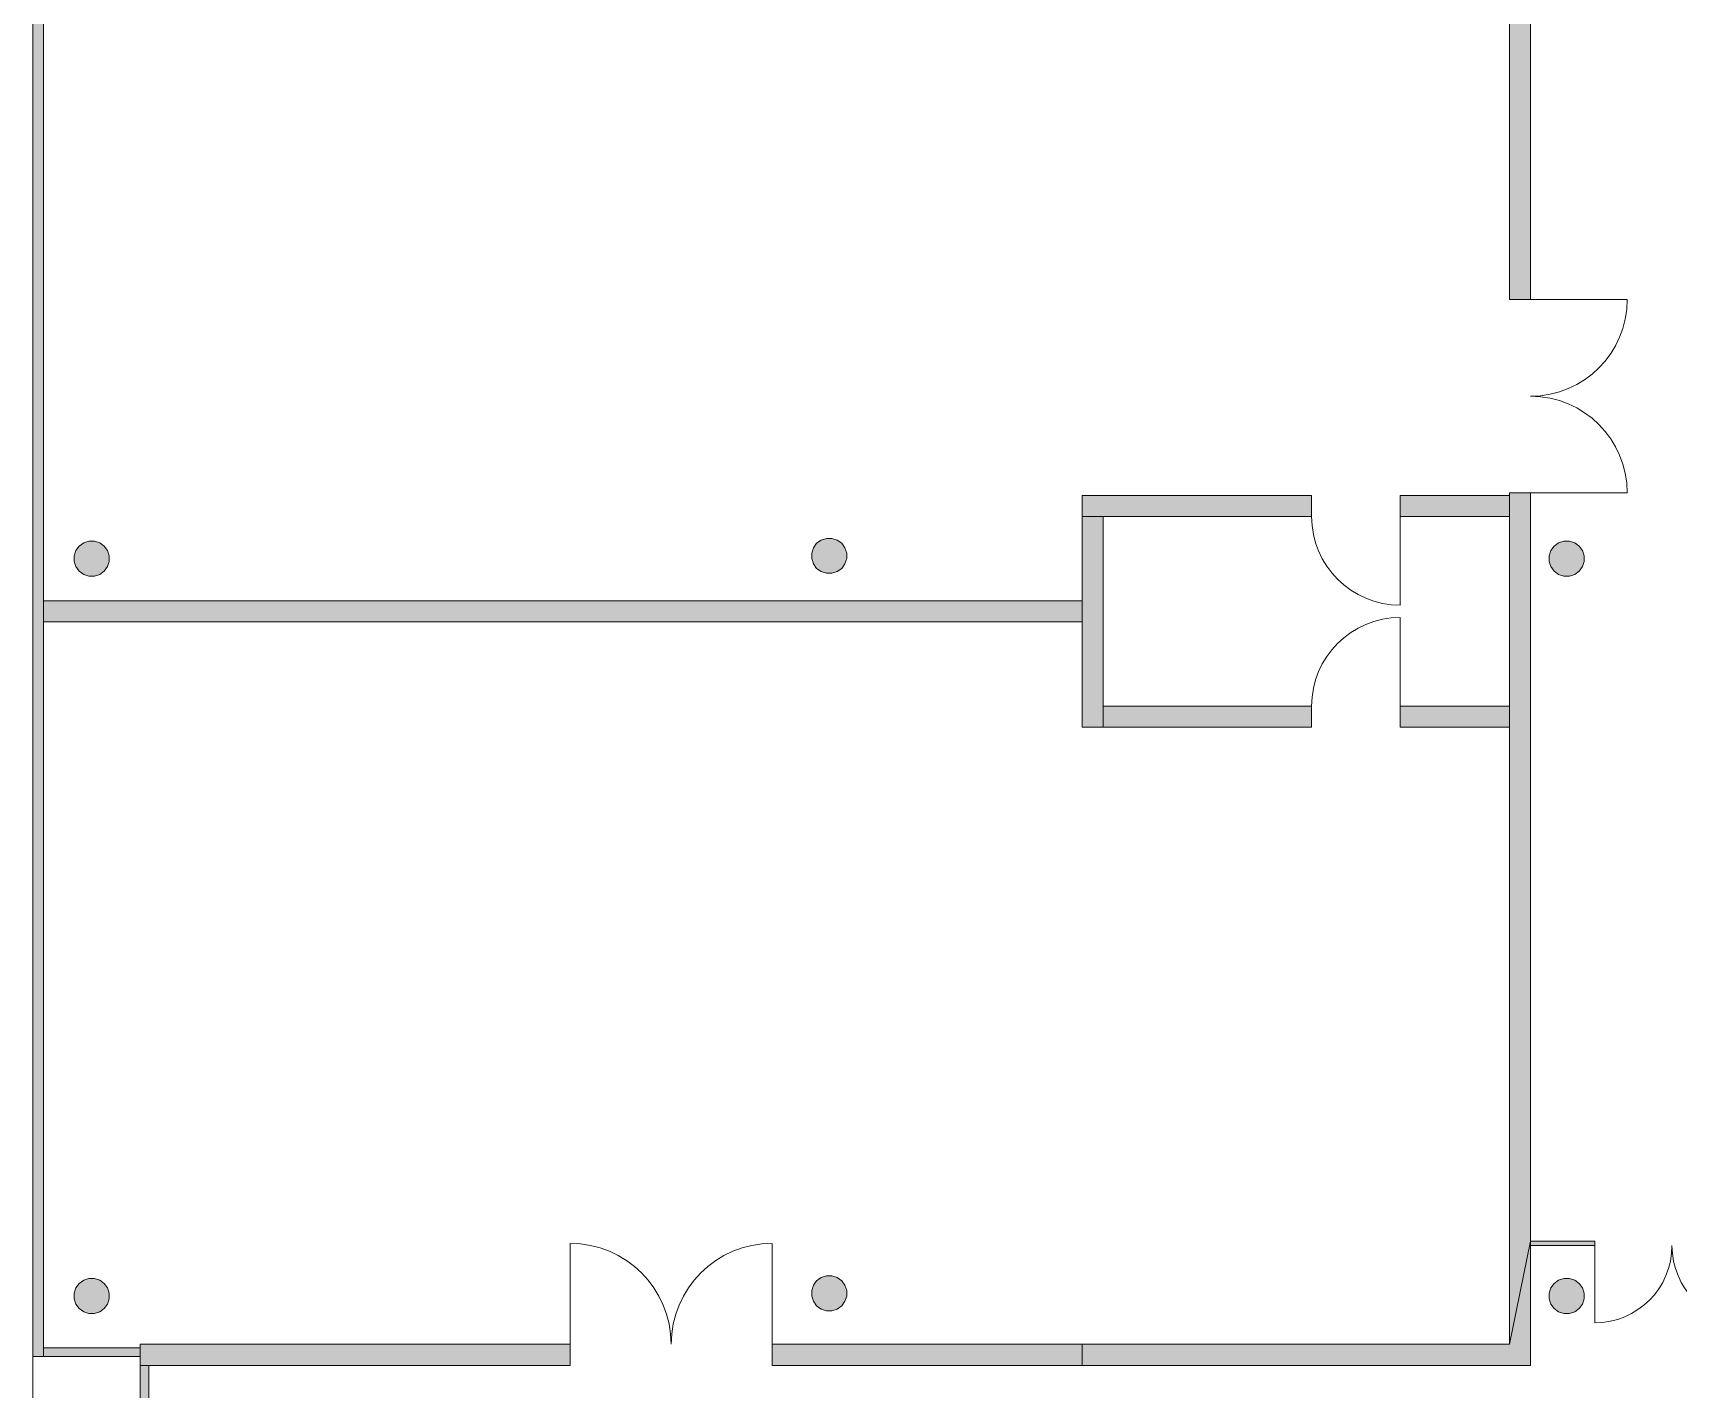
# Model space of a CAD drawing. Header units: inches. Extents: x 33931 to 204452, y 8264 to 159539.
# Drawn here: x 33931 to 52670, y 124254 to 139702 of the extents above; entities that cross this region are included whole.
import ezdxf

# ---------------------------------------------------------------- set-up
doc = ezdxf.new("R2010")
doc.units = ezdxf.units.IN
doc.header["$LTSCALE"] = 200
doc.header["$MEASUREMENT"] = 0
for name, pattern in [('AUSGEZOGEN', [0]), ('Standardmuster', [0]), ('Volllinie', [0])]:
    doc.linetypes.add(name, pattern=pattern)
doc.layers.add('Grundebene', color=7, linetype='Continuous')

# ---------------------------------------------------------------- blocks, each defined once
blk = doc.blocks.new('COMPLEXOBJECT_4-3421')
at = {"layer": 'Grundebene', "color": 18, "linetype": 'AUSGEZOGEN', "lineweight": 13, "true_color": 0x000000}
for points in [[(50750.957615, 146413.75), (50750.957615, 136663.75), (50990.957615, 136663.75), (50990.957615, 146413.75), (50750.957615, 146413.75)], [(50750.957615, 134463.75), (50750.957615, 124763.75), (50990.957615, 125938.75), (50990.957615, 134463.75), (50750.957615, 134463.75)]]:
    blk.add_lwpolyline(points, dxfattribs=at)
blk = doc.blocks.new('COMPLEXOBJECT_24-34AC')
at = {"layer": 'Grundebene', "color": 18, "linetype": 'AUSGEZOGEN', "lineweight": 13, "true_color": 0x000000}
for p, q in [((48495.957615, 134433.75), (45880.957615, 134433.75)), ((45880.957615, 134433.75), (45880.957615, 134193.75))]:
    blk.add_line(p, q, dxfattribs=at)
for points in [[(45880.957615, 134193.75), (48495.957615, 134193.75), (48495.957615, 134433.75)], [(50750.957615, 134433.75), (49505.957615, 134433.75), (49505.957615, 134193.75), (50750.957615, 134193.75), (50750.957615, 134433.75)]]:
    blk.add_lwpolyline(points, dxfattribs=at)
blk = doc.blocks.new('COMPLEXOBJECT_39-34ED')
at = {"layer": 'Grundebene', "color": 18, "linetype": 'AUSGEZOGEN', "lineweight": 13, "true_color": 0x000000}
for points in [[(46120.957615, 131793.75), (48495.957615, 131793.75), (48495.957615, 132033.75), (46120.957615, 132033.75), (46120.957615, 131793.75)], [(50750.957615, 132033.75), (49505.957615, 132033.75), (49505.957615, 131793.75), (50750.957615, 131793.75), (50750.957615, 132033.75)]]:
    blk.add_lwpolyline(points, dxfattribs=at)
blk = doc.blocks.new('COMPLEXOBJECT_88-3621')
at = {"layer": 'Grundebene', "color": 18, "linetype": 'AUSGEZOGEN', "lineweight": 13, "true_color": 0x000000}
for points in [[(50990.957615, 125888.75), (51720.957615, 125888.75), (51720.957615, 125938.75), (50990.957615, 125938.75), (50990.957615, 125888.75)], [(54210.957615, 125938.75), (53480.957615, 125938.75), (53480.957615, 125888.75), (54210.957615, 125888.75), (54210.957615, 125938.75)]]:
    blk.add_lwpolyline(points, dxfattribs=at)
blk = doc.blocks.new('door-4D23')
at = {"layer": 'Grundebene', "color": 18, "linetype": 'Standardmuster', "lineweight": 13, "true_color": 0x000000}
blk.add_line((49505.957615, 134193.75), (49505.957615, 133183.75), dxfattribs=at)
blk.add_arc((49505.957615, 134193.75), 1010, 180, 270, dxfattribs=at)
blk = doc.blocks.new('door-4D82')
at = {"layer": 'Grundebene', "color": 18, "linetype": 'Standardmuster', "lineweight": 13, "true_color": 0x000000}
for p, q in [((51720.957615, 125888.75), (51720.957615, 125008.75)), ((53480.957615, 125888.75), (53480.957615, 125008.75))]:
    blk.add_line(p, q, dxfattribs=at)
for centre, start, end in [((51720.957615, 125888.75), 270, 0), ((53480.957615, 125888.75), 180, 270)]:
    blk.add_arc(centre, 880, start, end, dxfattribs=at)
blk = doc.blocks.new('door-4DA2')
at = {"layer": 'Grundebene', "color": 18, "linetype": 'Standardmuster', "lineweight": 13, "true_color": 0x000000}
for p, q in [((50990.957615, 136663.75), (52090.957615, 136663.75)), ((50990.957615, 134463.75), (52090.957615, 134463.75))]:
    blk.add_line(p, q, dxfattribs=at)
for centre, start, end in [((50990.957615, 136663.75), 270, 360), ((50990.957615, 134463.75), 360, 90)]:
    blk.add_arc(centre, 1100, start, end, dxfattribs=at)
blk = doc.blocks.new('door-4DFE')
at = {"layer": 'Grundebene', "color": 18, "linetype": 'Standardmuster', "lineweight": 13, "true_color": 0x000000}
for p, q in [((40050.957615, 124763.75), (40050.957615, 125913.75)), ((42350.957615, 124763.75), (42350.957615, 125913.75))]:
    blk.add_line(p, q, dxfattribs=at)
for centre, start, end in [((40050.957615, 124763.75), 0, 90), ((42350.957615, 124763.75), 90, 180)]:
    blk.add_arc(centre, 1150, start, end, dxfattribs=at)
blk = doc.blocks.new('door-4E0A')
at = {"layer": 'Grundebene', "color": 18, "linetype": 'Standardmuster', "lineweight": 13, "true_color": 0x000000}
blk.add_line((49505.957615, 132033.75), (49505.957615, 133043.75), dxfattribs=at)
blk.add_arc((49505.957615, 132033.75), 1010, 90, 180, dxfattribs=at)

msp = doc.modelspace()

# ---------------------------------------------------------------- hatches: boundary and pattern name
at = {"layer": 'Grundebene', "true_color": 0x000000, "transparency": 33554687}
for points in [[(34050.957615, 158383.75), (34050.957615, 124623.75), (33930.957615, 124623.75), (33930.957615, 158383.75)], [(50750.957615, 136663.75), (50750.957615, 146413.75), (50990.957615, 146413.75), (50990.957615, 136663.75)], [(50750.957615, 136663.75), (50750.957615, 146413.75), (50990.957615, 146413.75), (50990.957615, 136663.75)], [(45880.957615, 134433.75), (48495.957615, 134433.75), (48495.957615, 134193.75), (45880.957615, 134193.75)], [(45880.957615, 134433.75), (48495.957615, 134433.75), (48495.957615, 134193.75), (45880.957615, 134193.75)], [(49505.957615, 134433.75), (50750.957615, 134433.75), (50750.957615, 134193.75), (49505.957615, 134193.75)], [(49505.957615, 134433.75), (50750.957615, 134433.75), (50750.957615, 134193.75), (49505.957615, 134193.75)], [(50750.957615, 124763.75), (50750.957615, 134463.75), (50990.957615, 134463.75), (50990.957615, 125938.75)], [(50750.957615, 124763.75), (50750.957615, 134463.75), (50990.957615, 134463.75), (50990.957615, 125938.75)], [(45880.957615, 131793.75), (45880.957615, 134193.75), (46120.957615, 134193.75), (46120.957615, 131793.75)], [(45880.957615, 131793.75), (45880.957615, 134193.75), (46120.957615, 134193.75), (46120.957615, 131793.75)], [(34569.411475, 133912.92448), (34632.503755, 133912.92448), (34692.508065, 133893.42789), (34743.550795, 133856.34318), (34780.635505, 133805.30046), (34800.132085, 133745.29614), (34800.132085, 133682.20386), (34780.635505, 133622.19955), (34743.550795, 133571.15682), (34692.508065, 133534.07211), (34632.503755, 133514.57553), (34569.411475, 133514.57553), (34509.407155, 133534.07211), (34458.364435, 133571.15682), (34421.279725, 133622.19955), (34401.783135, 133682.20386), (34401.783135, 133745.29614), (34421.279725, 133805.30046), (34458.364435, 133856.34318), (34509.407155, 133893.42789)], [(42969.411475, 133944.47061), (43032.503755, 133944.47061), (43092.508065, 133924.97403), (43143.550795, 133887.88932), (43180.635505, 133836.8466), (43200.132085, 133776.84228), (43200.132085, 133713.75), (43180.635505, 133653.74568), (43143.550795, 133602.70296), (43092.508065, 133565.61825), (43032.503755, 133546.12167), (42969.411475, 133546.12167), (42909.407155, 133565.61825), (42858.364435, 133602.70296), (42821.279725, 133653.74568), (42801.783135, 133713.75), (42801.783135, 133776.84228), (42821.279725, 133836.8466), (42858.364435, 133887.88932), (42909.407155, 133924.97403)], [(51369.411475, 133912.92448), (51432.503755, 133912.92448), (51492.508065, 133893.42789), (51543.550795, 133856.34318), (51580.635505, 133805.30046), (51600.132085, 133745.29614), (51600.132085, 133682.20386), (51580.635505, 133622.19955), (51543.550795, 133571.15682), (51492.508065, 133534.07211), (51432.503755, 133514.57553), (51369.411475, 133514.57553), (51309.407155, 133534.07211), (51258.364435, 133571.15682), (51221.279725, 133622.19955), (51201.783135, 133682.20386), (51201.783135, 133745.29614), (51221.279725, 133805.30046), (51258.364435, 133856.34318), (51309.407155, 133893.42789)], [(51369.411475, 133912.92448), (51432.503755, 133912.92448), (51492.508065, 133893.42789), (51543.550795, 133856.34318), (51580.635505, 133805.30046), (51600.132085, 133745.29614), (51600.132085, 133682.20386), (51580.635505, 133622.19955), (51543.550795, 133571.15682), (51492.508065, 133534.07211), (51432.503755, 133514.57553), (51369.411475, 133514.57553), (51309.407155, 133534.07211), (51258.364435, 133571.15682), (51221.279725, 133622.19955), (51201.783135, 133682.20386), (51201.783135, 133745.29614), (51221.279725, 133805.30046), (51258.364435, 133856.34318), (51309.407155, 133893.42789)], [(45880.957615, 132993.75), (34050.957615, 132993.75), (34050.957615, 133233.75), (45880.957615, 133233.75)], [(48495.957615, 131793.75), (46120.957615, 131793.75), (46120.957615, 132033.75), (48495.957615, 132033.75)], [(48495.957615, 131793.75), (46120.957615, 131793.75), (46120.957615, 132033.75), (48495.957615, 132033.75)], [(49505.957615, 132033.75), (50750.957615, 132033.75), (50750.957615, 131793.75), (49505.957615, 131793.75)], [(49505.957615, 132033.75), (50750.957615, 132033.75), (50750.957615, 131793.75), (49505.957615, 131793.75)], [(50990.957615, 124523.75), (42350.957615, 124523.75), (42350.957615, 124763.75), (50750.957615, 124763.75), (50990.957615, 125938.75)], [(45880.957615, 124523.75), (45880.957615, 124763.75), (50750.957615, 124763.75), (50990.957615, 125938.75), (50990.957615, 124523.75)], [(51720.957615, 125888.75), (50990.957615, 125888.75), (50990.957615, 125938.75), (51720.957615, 125938.75)], [(51720.957615, 125888.75), (50990.957615, 125888.75), (50990.957615, 125938.75), (51720.957615, 125938.75)], [(34569.411475, 125512.92448), (34632.503755, 125512.92448), (34692.508065, 125493.42789), (34743.550795, 125456.34318), (34780.635505, 125405.30046), (34800.132085, 125345.29614), (34800.132085, 125282.20386), (34780.635505, 125222.19955), (34743.550795, 125171.15682), (34692.508065, 125134.07211), (34632.503755, 125114.57553), (34569.411475, 125114.57553), (34509.407155, 125134.07211), (34458.364435, 125171.15682), (34421.279725, 125222.19955), (34401.783135, 125282.20386), (34401.783135, 125345.29614), (34421.279725, 125405.30046), (34458.364435, 125456.34318), (34509.407155, 125493.42789)], [(42969.411475, 125544.47061), (43032.503755, 125544.47061), (43092.508065, 125524.97403), (43143.550795, 125487.88932), (43180.635505, 125436.8466), (43200.132085, 125376.84228), (43200.132085, 125313.75), (43180.635505, 125253.74568), (43143.550795, 125202.70296), (43092.508065, 125165.61825), (43032.503755, 125146.12167), (42969.411475, 125146.12167), (42909.407155, 125165.61825), (42858.364435, 125202.70296), (42821.279725, 125253.74568), (42801.783135, 125313.75), (42801.783135, 125376.84228), (42821.279725, 125436.8466), (42858.364435, 125487.88932), (42909.407155, 125524.97403)], [(51369.411475, 125512.92448), (51432.503755, 125512.92448), (51492.508065, 125493.42789), (51543.550795, 125456.34318), (51580.635505, 125405.30046), (51600.132085, 125345.29614), (51600.132085, 125282.20386), (51580.635505, 125222.19955), (51543.550795, 125171.15682), (51492.508065, 125134.07211), (51432.503755, 125114.57553), (51369.411475, 125114.57553), (51309.407155, 125134.07211), (51258.364435, 125171.15682), (51221.279725, 125222.19955), (51201.783135, 125282.20386), (51201.783135, 125345.29614), (51221.279725, 125405.30046), (51258.364435, 125456.34318), (51309.407155, 125493.42789)], [(51369.411475, 125512.92448), (51432.503755, 125512.92448), (51492.508065, 125493.42789), (51543.550795, 125456.34318), (51580.635505, 125405.30046), (51600.132085, 125345.29614), (51600.132085, 125282.20386), (51580.635505, 125222.19955), (51543.550795, 125171.15682), (51492.508065, 125134.07211), (51432.503755, 125114.57553), (51369.411475, 125114.57553), (51309.407155, 125134.07211), (51258.364435, 125171.15682), (51221.279725, 125222.19955), (51201.783135, 125282.20386), (51201.783135, 125345.29614), (51221.279725, 125405.30046), (51258.364435, 125456.34318), (51309.407155, 125493.42789)], [(35150.957615, 124623.87175), (34050.957615, 124623.75), (34050.957615, 124723.75), (35150.957615, 124723.87175)], [(40050.957615, 124523.75), (35150.957615, 124523.75), (35150.957615, 124763.75), (40050.957615, 124763.75)], [(35250.957615, 124523.75), (35250.957615, 118663.88281), (35150.957615, 118663.88281), (35150.957615, 124523.75)]]:
    msp.add_hatch(color=18, dxfattribs=at).paths.add_polyline_path(points, flags=0)

# ---------------------------------------------------------------- linework, layer by layer
at = {"layer": 'Grundebene', "color": 18, "linetype": 'AUSGEZOGEN', "lineweight": 13, "true_color": 0x000000}
for p, q in [((33930.957615, 158383.75), (33930.957615, 133233.75)), ((34050.957615, 133233.75), (34050.957615, 158383.75)), ((50990.957615, 136663.75), (50990.957615, 146413.75)), ((50990.957615, 136663.75), (50990.957615, 146413.75)), ((50750.957615, 141393.75), (50750.957615, 136663.75)), ((50750.957615, 141393.75), (50750.957615, 136663.75)), ((50750.957615, 136663.75), (50990.957615, 136663.75)), ((45880.957615, 134433.75), (45880.957615, 134193.75)), ((48495.957615, 134433.75), (45880.957615, 134433.75)), ((45880.957615, 134433.75), (45880.957615, 134193.75)), ((48495.957615, 134433.75), (45880.957615, 134433.75)), ((48495.957615, 134433.75), (48495.957615, 134193.75)), ((48495.957615, 134433.75), (48495.957615, 134193.75)), ((49505.957615, 134193.75), (49505.957615, 134433.75)), ((50750.957615, 134433.75), (49505.957615, 134433.75)), ((49505.957615, 134193.75), (49505.957615, 134433.75)), ((50750.957615, 134433.75), (49505.957615, 134433.75)), ((50990.957615, 134463.75), (50750.957615, 134463.75)), ((50990.957615, 125938.75), (50990.957615, 134463.75)), ((50990.957615, 125938.75), (50990.957615, 134463.75)), ((45880.957615, 134193.75), (45880.957615, 133233.75)), ((45880.957615, 134193.75), (45880.957615, 133233.75)), ((45880.957615, 134193.75), (45880.957615, 131793.75)), ((46120.957615, 132033.75), (46120.957615, 134193.75)), ((46120.957615, 134193.75), (48495.957615, 134193.75)), ((46120.957615, 132033.75), (46120.957615, 134193.75)), ((46120.957615, 134193.75), (48495.957615, 134193.75)), ((49505.957615, 134193.75), (50750.957615, 134193.75)), ((49505.957615, 134193.75), (50750.957615, 134193.75)), ((50750.957615, 134193.75), (50750.957615, 132033.75)), ((50750.957615, 134193.75), (50750.957615, 132033.75)), ((34421.279725, 133805.30046), (34401.783135, 133745.29614)), ((34458.364435, 133856.34318), (34421.279725, 133805.30046)), ((34509.407155, 133893.42789), (34458.364435, 133856.34318)), ((34569.411475, 133912.92448), (34509.407155, 133893.42789)), ((34632.503755, 133912.92448), (34569.411475, 133912.92448)), ((34692.508065, 133893.42789), (34632.503755, 133912.92448)), ((34743.550795, 133856.34318), (34692.508065, 133893.42789)), ((34780.635505, 133805.30046), (34743.550795, 133856.34318)), ((34800.132085, 133745.29614), (34780.635505, 133805.30046)), ((42821.279725, 133836.8466), (42801.783135, 133776.84228)), ((42858.364435, 133887.88932), (42821.279725, 133836.8466)), ((42909.407155, 133924.97403), (42858.364435, 133887.88932)), ((42969.411475, 133944.47061), (42909.407155, 133924.97403)), ((43032.503755, 133944.47061), (42969.411475, 133944.47061)), ((43092.508065, 133924.97403), (43032.503755, 133944.47061)), ((43143.550795, 133887.88932), (43092.508065, 133924.97403)), ((43180.635505, 133836.8466), (43143.550795, 133887.88932)), ((43200.132085, 133776.84228), (43180.635505, 133836.8466)), ((51221.279725, 133805.30046), (51201.783135, 133745.29614)), ((51221.279725, 133805.30046), (51201.783135, 133745.29614)), ((51258.364435, 133856.34318), (51221.279725, 133805.30046)), ((51258.364435, 133856.34318), (51221.279725, 133805.30046)), ((51309.407155, 133893.42789), (51258.364435, 133856.34318)), ((51309.407155, 133893.42789), (51258.364435, 133856.34318)), ((51369.411475, 133912.92448), (51309.407155, 133893.42789)), ((51369.411475, 133912.92448), (51309.407155, 133893.42789)), ((51432.503755, 133912.92448), (51369.411475, 133912.92448)), ((51432.503755, 133912.92448), (51369.411475, 133912.92448)), ((51492.508065, 133893.42789), (51432.503755, 133912.92448)), ((51492.508065, 133893.42789), (51432.503755, 133912.92448)), ((51543.550795, 133856.34318), (51492.508065, 133893.42789)), ((51543.550795, 133856.34318), (51492.508065, 133893.42789)), ((51580.635505, 133805.30046), (51543.550795, 133856.34318)), ((51580.635505, 133805.30046), (51543.550795, 133856.34318)), ((51600.132085, 133745.29614), (51580.635505, 133805.30046)), ((51600.132085, 133745.29614), (51580.635505, 133805.30046)), ((34401.783135, 133745.29614), (34401.783135, 133682.20386)), ((34401.783135, 133682.20386), (34421.279725, 133622.19955)), ((34421.279725, 133622.19955), (34458.364435, 133571.15682)), ((34743.550795, 133571.15682), (34780.635505, 133622.19955)), ((34780.635505, 133622.19955), (34800.132085, 133682.20386)), ((34800.132085, 133682.20386), (34800.132085, 133745.29614)), ((42801.783135, 133776.84228), (42801.783135, 133713.75)), ((42801.783135, 133713.75), (42821.279725, 133653.74568)), ((42821.279725, 133653.74568), (42858.364435, 133602.70296)), ((43143.550795, 133602.70296), (43180.635505, 133653.74568)), ((43180.635505, 133653.74568), (43200.132085, 133713.75)), ((43200.132085, 133713.75), (43200.132085, 133776.84228)), ((51201.783135, 133745.29614), (51201.783135, 133682.20386)), ((51201.783135, 133745.29614), (51201.783135, 133682.20386)), ((51201.783135, 133682.20386), (51221.279725, 133622.19955)), ((51201.783135, 133682.20386), (51221.279725, 133622.19955)), ((51221.279725, 133622.19955), (51258.364435, 133571.15682)), ((51221.279725, 133622.19955), (51258.364435, 133571.15682)), ((51543.550795, 133571.15682), (51580.635505, 133622.19955)), ((51543.550795, 133571.15682), (51580.635505, 133622.19955)), ((51580.635505, 133622.19955), (51600.132085, 133682.20386)), ((51580.635505, 133622.19955), (51600.132085, 133682.20386)), ((51600.132085, 133682.20386), (51600.132085, 133745.29614)), ((51600.132085, 133682.20386), (51600.132085, 133745.29614)), ((34458.364435, 133571.15682), (34509.407155, 133534.07211)), ((34509.407155, 133534.07211), (34569.411475, 133514.57553)), ((34569.411475, 133514.57553), (34632.503755, 133514.57553)), ((34632.503755, 133514.57553), (34692.508065, 133534.07211)), ((34692.508065, 133534.07211), (34743.550795, 133571.15682)), ((42858.364435, 133602.70296), (42909.407155, 133565.61825)), ((42909.407155, 133565.61825), (42969.411475, 133546.12167)), ((42969.411475, 133546.12167), (43032.503755, 133546.12167)), ((43032.503755, 133546.12167), (43092.508065, 133565.61825)), ((43092.508065, 133565.61825), (43143.550795, 133602.70296)), ((51258.364435, 133571.15682), (51309.407155, 133534.07211)), ((51258.364435, 133571.15682), (51309.407155, 133534.07211)), ((51309.407155, 133534.07211), (51369.411475, 133514.57553)), ((51309.407155, 133534.07211), (51369.411475, 133514.57553)), ((51369.411475, 133514.57553), (51432.503755, 133514.57553)), ((51369.411475, 133514.57553), (51432.503755, 133514.57553)), ((51432.503755, 133514.57553), (51492.508065, 133534.07211)), ((51432.503755, 133514.57553), (51492.508065, 133534.07211)), ((51492.508065, 133534.07211), (51543.550795, 133571.15682)), ((51492.508065, 133534.07211), (51543.550795, 133571.15682)), ((33930.957615, 133233.75), (33930.957615, 124623.75)), ((45880.957615, 133233.75), (34050.957615, 133233.75)), ((34050.957615, 133233.75), (34050.957615, 132993.75)), ((34050.957615, 124623.75), (34050.957615, 133233.75)), ((45880.957615, 132993.75), (45880.957615, 133233.75)), ((34050.957615, 132993.75), (45880.957615, 132993.75)), ((45880.957615, 132993.75), (45880.957615, 131793.75)), ((45880.957615, 132993.75), (45880.957615, 131793.75)), ((48495.957615, 132033.75), (46120.957615, 132033.75)), ((48495.957615, 132033.75), (46120.957615, 132033.75)), ((48495.957615, 132033.75), (48495.957615, 131793.75)), ((48495.957615, 132033.75), (48495.957615, 131793.75)), ((48495.957615, 131793.75), (48495.957615, 132033.75)), ((50750.957615, 132033.75), (49505.957615, 132033.75)), ((49505.957615, 131793.75), (49505.957615, 132033.75)), ((50750.957615, 132033.75), (49505.957615, 132033.75)), ((49505.957615, 131793.75), (49505.957615, 132033.75)), ((49505.957615, 132033.75), (49505.957615, 131793.75)), ((45880.957615, 131793.75), (46120.957615, 131793.75)), ((45880.957615, 131793.75), (46120.957615, 131793.75)), ((46120.957615, 131793.75), (48495.957615, 131793.75)), ((46120.957615, 131793.75), (48495.957615, 131793.75)), ((49505.957615, 131793.75), (50750.957615, 131793.75)), ((49505.957615, 131793.75), (50750.957615, 131793.75)), ((50750.957615, 131793.75), (50750.957615, 124763.75)), ((50750.957615, 131793.75), (50750.957615, 124763.75)), ((51720.957615, 125938.75), (50990.957615, 125938.75)), ((51720.957615, 125938.75), (51720.957615, 125888.75)), ((50990.957615, 125888.75), (51720.957615, 125888.75)), ((50990.957615, 124523.75), (50990.957615, 125888.75)), ((50990.957615, 125888.75), (51720.957615, 125888.75)), ((50990.957615, 124523.75), (50990.957615, 125888.75)), ((34421.279725, 125405.30046), (34401.783135, 125345.29614)), ((34458.364435, 125456.34318), (34421.279725, 125405.30046)), ((34509.407155, 125493.42789), (34458.364435, 125456.34318)), ((34569.411475, 125512.92448), (34509.407155, 125493.42789)), ((34632.503755, 125512.92448), (34569.411475, 125512.92448)), ((34692.508065, 125493.42789), (34632.503755, 125512.92448)), ((34743.550795, 125456.34318), (34692.508065, 125493.42789)), ((34780.635505, 125405.30046), (34743.550795, 125456.34318)), ((34800.132085, 125345.29614), (34780.635505, 125405.30046)), ((42821.279725, 125436.8466), (42801.783135, 125376.84228)), ((42801.783135, 125376.84228), (42801.783135, 125313.75)), ((42858.364435, 125487.88932), (42821.279725, 125436.8466)), ((42909.407155, 125524.97403), (42858.364435, 125487.88932)), ((42969.411475, 125544.47061), (42909.407155, 125524.97403)), ((43032.503755, 125544.47061), (42969.411475, 125544.47061)), ((43092.508065, 125524.97403), (43032.503755, 125544.47061)), ((43143.550795, 125487.88932), (43092.508065, 125524.97403)), ((43180.635505, 125436.8466), (43143.550795, 125487.88932)), ((43200.132085, 125376.84228), (43180.635505, 125436.8466)), ((43200.132085, 125313.75), (43200.132085, 125376.84228)), ((51221.279725, 125405.30046), (51201.783135, 125345.29614)), ((51221.279725, 125405.30046), (51201.783135, 125345.29614)), ((51258.364435, 125456.34318), (51221.279725, 125405.30046)), ((51258.364435, 125456.34318), (51221.279725, 125405.30046)), ((51309.407155, 125493.42789), (51258.364435, 125456.34318)), ((51309.407155, 125493.42789), (51258.364435, 125456.34318)), ((51369.411475, 125512.92448), (51309.407155, 125493.42789)), ((51369.411475, 125512.92448), (51309.407155, 125493.42789)), ((51432.503755, 125512.92448), (51369.411475, 125512.92448)), ((51432.503755, 125512.92448), (51369.411475, 125512.92448)), ((51492.508065, 125493.42789), (51432.503755, 125512.92448)), ((51492.508065, 125493.42789), (51432.503755, 125512.92448)), ((51543.550795, 125456.34318), (51492.508065, 125493.42789)), ((51543.550795, 125456.34318), (51492.508065, 125493.42789)), ((51580.635505, 125405.30046), (51543.550795, 125456.34318)), ((51580.635505, 125405.30046), (51543.550795, 125456.34318)), ((34401.783135, 125345.29614), (34401.783135, 125282.20386)), ((34401.783135, 125282.20386), (34421.279725, 125222.19955)), ((34421.279725, 125222.19955), (34458.364435, 125171.15682)), ((34743.550795, 125171.15682), (34780.635505, 125222.19955)), ((34780.635505, 125222.19955), (34800.132085, 125282.20386)), ((34800.132085, 125282.20386), (34800.132085, 125345.29614)), ((42801.783135, 125313.75), (42821.279725, 125253.74568)), ((42821.279725, 125253.74568), (42858.364435, 125202.70296)), ((42858.364435, 125202.70296), (42909.407155, 125165.61825)), ((43092.508065, 125165.61825), (43143.550795, 125202.70296)), ((43143.550795, 125202.70296), (43180.635505, 125253.74568)), ((43180.635505, 125253.74568), (43200.132085, 125313.75)), ((51201.783135, 125345.29614), (51201.783135, 125282.20386)), ((51201.783135, 125345.29614), (51201.783135, 125282.20386)), ((51201.783135, 125282.20386), (51221.279725, 125222.19955)), ((51201.783135, 125282.20386), (51221.279725, 125222.19955)), ((51221.279725, 125222.19955), (51258.364435, 125171.15682)), ((51221.279725, 125222.19955), (51258.364435, 125171.15682)), ((51543.550795, 125171.15682), (51580.635505, 125222.19955)), ((51543.550795, 125171.15682), (51580.635505, 125222.19955)), ((34458.364435, 125171.15682), (34509.407155, 125134.07211)), ((34509.407155, 125134.07211), (34569.411475, 125114.57553)), ((34569.411475, 125114.57553), (34632.503755, 125114.57553)), ((34632.503755, 125114.57553), (34692.508065, 125134.07211)), ((34692.508065, 125134.07211), (34743.550795, 125171.15682)), ((42909.407155, 125165.61825), (42969.411475, 125146.12167)), ((42969.411475, 125146.12167), (43032.503755, 125146.12167)), ((43032.503755, 125146.12167), (43092.508065, 125165.61825)), ((51258.364435, 125171.15682), (51309.407155, 125134.07211)), ((51258.364435, 125171.15682), (51309.407155, 125134.07211)), ((51309.407155, 125134.07211), (51369.411475, 125114.57553)), ((51309.407155, 125134.07211), (51369.411475, 125114.57553)), ((51369.411475, 125114.57553), (51432.503755, 125114.57553)), ((51369.411475, 125114.57553), (51432.503755, 125114.57553)), ((51432.503755, 125114.57553), (51492.508065, 125134.07211)), ((51432.503755, 125114.57553), (51492.508065, 125134.07211)), ((51492.508065, 125134.07211), (51543.550795, 125171.15682)), ((51492.508065, 125134.07211), (51543.550795, 125171.15682)), ((33930.957615, 124623.75), (34050.957615, 124623.75)), ((35150.957615, 124723.87175), (34050.957615, 124723.75)), ((34050.957615, 124723.75), (34050.957615, 124623.75)), ((34050.957615, 124623.75), (35150.957615, 124623.87175)), ((35150.957615, 124763.75), (35150.957615, 124523.75)), ((40050.957615, 124763.75), (35150.957615, 124763.75)), ((35150.957615, 124623.87175), (35150.957615, 124723.87175)), ((40050.957615, 124523.75), (40050.957615, 124763.75)), ((50750.957615, 124763.75), (42350.957615, 124763.75)), ((42350.957615, 124763.75), (42350.957615, 124523.75)), ((50750.957615, 124763.75), (45880.957615, 124763.75)), ((35150.957615, 124523.75), (35150.957615, 118663.88281)), ((35250.957615, 124523.75), (35150.957615, 124523.75)), ((35150.957615, 124523.75), (40050.957615, 124523.75)), ((35250.957615, 118663.88281), (35250.957615, 124523.75)), ((42350.957615, 124523.75), (50990.957615, 124523.75)), ((45880.957615, 124523.75), (50990.957615, 124523.75))]:
    msp.add_line(p, q, dxfattribs=at)
at = {"layer": 'Grundebene', "color": 18, "linetype": 'Volllinie', "lineweight": 9, "true_color": 0x000000}
msp.add_line((33930.957615, 118763.75), (33930.957615, 124623.75), dxfattribs=at)
at = {"layer": 'Grundebene', "color": 18, "linetype": 'AUSGEZOGEN', "lineweight": 13, "true_color": 0x000000}
for points in [[(50750.957615, 146413.75), (50750.957615, 136663.75), (50990.957615, 136663.75), (50990.957615, 146413.75), (50750.957615, 146413.75)], [(48495.957615, 134433.75), (45880.957615, 134433.75), (45880.957615, 134193.75), (48495.957615, 134193.75), (48495.957615, 134433.75)], [(50750.957615, 134433.75), (49505.957615, 134433.75), (49505.957615, 134193.75), (50750.957615, 134193.75), (50750.957615, 134433.75)], [(50750.957615, 134463.75), (50750.957615, 124763.75), (50990.957615, 125938.75), (50990.957615, 134463.75), (50750.957615, 134463.75)], [(45880.957615, 134193.75), (45880.957615, 131793.75), (46120.957615, 131793.75), (46120.957615, 134193.75), (45880.957615, 134193.75)], [(51432.503755, 133912.92448), (51369.411475, 133912.92448), (51309.407155, 133893.42789), (51258.364435, 133856.34318), (51221.279725, 133805.30046), (51201.783135, 133745.29614), (51201.783135, 133682.20386), (51221.279725, 133622.19955), (51258.364435, 133571.15682), (51309.407155, 133534.07211), (51369.411475, 133514.57553), (51432.503755, 133514.57553), (51492.508065, 133534.07211), (51543.550795, 133571.15682), (51580.635505, 133622.19955), (51600.132085, 133682.20386), (51600.132085, 133745.29614), (51580.635505, 133805.30046), (51543.550795, 133856.34318), (51492.508065, 133893.42789), (51432.503755, 133912.92448)], [(46120.957615, 131793.75), (48495.957615, 131793.75), (48495.957615, 132033.75), (46120.957615, 132033.75), (46120.957615, 131793.75)], [(50750.957615, 132033.75), (49505.957615, 132033.75), (49505.957615, 131793.75), (50750.957615, 131793.75), (50750.957615, 132033.75)], [(45880.957615, 124763.75), (45880.957615, 124523.75), (50990.957615, 124523.75), (50990.957615, 125938.75), (50750.957615, 124763.75), (45880.957615, 124763.75)], [(50990.957615, 125888.75), (51720.957615, 125888.75), (51720.957615, 125938.75), (50990.957615, 125938.75), (50990.957615, 125888.75)], [(51432.503755, 125512.92448), (51369.411475, 125512.92448), (51309.407155, 125493.42789), (51258.364435, 125456.34318), (51221.279725, 125405.30046), (51201.783135, 125345.29614), (51201.783135, 125282.20386), (51221.279725, 125222.19955), (51258.364435, 125171.15682), (51309.407155, 125134.07211), (51369.411475, 125114.57553), (51432.503755, 125114.57553), (51492.508065, 125134.07211), (51543.550795, 125171.15682), (51580.635505, 125222.19955), (51600.132085, 125282.20386), (51600.132085, 125345.29614), (51580.635505, 125405.30046), (51543.550795, 125456.34318), (51492.508065, 125493.42789), (51432.503755, 125512.92448)]]:
    msp.add_lwpolyline(points, dxfattribs=at)

# ---------------------------------------------------------------- block references
at = {"layer": 'Grundebene'}
for name in ['COMPLEXOBJECT_4-3421', 'door-4DA2', 'COMPLEXOBJECT_24-34AC', 'door-4D23', 'door-4E0A', 'COMPLEXOBJECT_39-34ED', 'COMPLEXOBJECT_88-3621', 'door-4DFE', 'door-4D82']:
    msp.add_blockref(name, (0, 0), dxfattribs=at)

doc.saveas('drawing.dxf')
